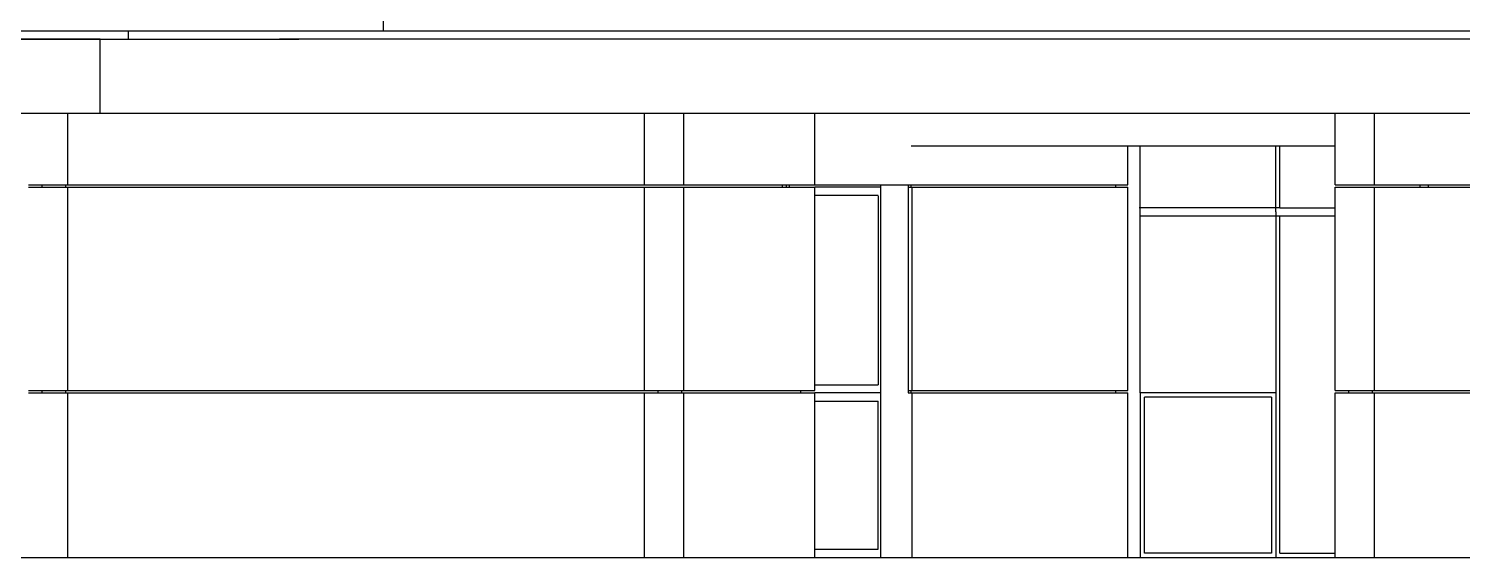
# Model space of a CAD drawing. Header units: metres. Extents: x -54.9 to 38.2, y -3.7 to 17.4.
# Drawn here: x -22.81 to -14.1, y 0 to 3.21 of the extents above; entities that cross this region are included whole.
import ezdxf

# ---------------------------------------------------------------- set-up
doc = ezdxf.new("R2010")
doc.units = ezdxf.units.M
doc.linetypes.add('DASHDOT', pattern=[2, 1.25, -0.25, 0.25, -0.25])
doc.linetypes.add('DASHED', pattern=[0.75, 0.5, -0.25])
doc.layers.add('1', color=7, linetype='DASHED')
doc.layers.add('4', color=7, linetype='DASHDOT')

msp = doc.modelspace()

# ---------------------------------------------------------------- linework, layer by layer
at = {"layer": '1', "color": 1, "linetype": 'CONTINUOUS'}
for p, q in [((-20.656166, 3.2), (-20.656166, 3.92003)), ((-22.204732, 3.2), (-40.359265, 3.2)), ((-38.608757, 3.15), (-21.17097, 3.15)), ((-22.376508, 3.15), (-23.630299, 3.15)), ((3.438902, 3.2), (-23.081795, 3.2)), ((-22.376508, 2.7), (-22.376508, 3.15)), ((-21.956652, 3.2), (-22.204732, 3.2)), ((-22.204732, 3.15), (-22.204732, 3.2)), ((3.478075, 3.15), (-21.287525, 3.15)), ((-40.156673, 2.7), (-21.926401, 2.7)), ((-22.812852, 2.7), (-22.376508, 2.7)), ((-22.573292, 2.265), (-22.573292, 2.7)), ((-21.926401, 2.7), (3.859928, 2.7)), ((-19.071147, 2.7), (-18.825495, 2.7)), ((-19.071147, 2.265), (-19.071147, 2.7)), ((-18.831547, 2.265), (-18.831547, 2.7)), ((-18.037159, 2.265), (-18.037159, 2.7)), ((-14.876678, 2.7), (-14.55548, 2.7)), ((-14.876678, 2.265), (-14.876678, 2.7)), ((-14.637078, 2.265), (-14.637078, 2.7)), ((-14.876678, 2.5), (-17.450729, 2.5)), ((-16.134765, 2.265), (-16.134765, 2.5)), ((-16.05932, 1), (-16.05932, 2.5)), ((-15.236831, 2.1), (-15.236831, 2.5)), ((-15.236831, 2.1), (-15.236831, 2.5)), ((-22.812852, 2.265), (-18.037159, 2.265)), ((-22.728821, 2.25), (-22.728821, 2.265)), ((-22.585124, 2.25), (-22.585124, 2.265)), ((-18.232999, 2.25), (-18.232999, 2.265)), ((-18.209013, 2.25), (-18.209013, 2.265)), ((-18.190959, 2.25), (-18.190959, 2.265)), ((-18.037159, 2.265), (-16.134765, 2.265)), ((-17.636475, 0), (-17.636475, 2.265)), ((-17.468784, 2.265), (-17.468784, 1)), ((-17.450729, 2.25), (-17.450729, 2.265)), ((-16.209897, 2.265), (-16.209897, 2.25)), ((-14.876678, 2.265), (-13.84269, 2.265)), ((-22.812852, 2.25), (-18.037159, 2.25)), ((-22.573297, 1.015), (-22.573297, 2.25)), ((-19.071147, 1.015), (-19.071147, 2.25)), ((-18.831547, 1.015), (-18.831547, 2.25)), ((-18.037159, 1.015), (-18.037159, 2.25)), ((-17.468784, 2.25), (-16.134765, 2.25)), ((-17.444833, 1.015), (-17.444833, 2.25)), ((-16.134765, 1.015), (-16.134765, 2.25)), ((-14.876678, 2.25), (-13.84269, 2.25)), ((-14.876678, 1.015), (-14.876678, 2.25)), ((-14.637078, 1.015), (-14.637078, 2.25)), ((-15.211831, 2.125), (-16.065676, 2.125)), ((-15.236831, 2.1), (-15.236831, 0)), ((-15.211835, 2.075), (-16.05932, 2.075)), ((-22.812852, 1.015), (-18.037159, 1.015)), ((-22.812852, 1), (-18.037159, 1)), ((-22.728821, 1), (-22.728821, 1.015)), ((-22.585124, 1), (-22.585124, 1.015)), ((-22.573292, 0), (-22.573292, 1)), ((-19.071147, 0), (-19.071147, 1)), ((-18.987111, 1), (-18.987111, 1.015)), ((-18.843361, 1), (-18.843361, 1.015)), ((-18.831547, 0), (-18.831547, 1)), ((-18.121181, 1), (-18.121181, 1.015)), ((-18.037159, 0), (-18.037159, 1)), ((-17.468784, 1.015), (-16.134765, 1.015)), ((-17.468784, 1), (-16.134765, 1)), ((-17.450729, 1), (-17.450729, 1.015)), ((-17.444833, 0), (-17.444833, 1)), ((-16.209897, 1.015), (-16.209897, 1)), ((-16.134765, 0), (-16.134765, 1)), ((-16.05932, 1), (-16.05932, 0)), ((-15.236826, 1), (-16.05932, 1)), ((-14.876678, 1.015), (-13.84269, 1.015)), ((-14.876678, 1), (-13.84269, 1)), ((-14.876678, 0), (-14.876678, 1)), ((-14.792642, 1), (-14.792642, 1.015)), ((-14.648892, 1), (-14.648892, 1.015)), ((-14.637078, 0), (-14.637078, 1)), ((-49.557766, 0), (-11.996642, 0))]:
    msp.add_line(p, q, dxfattribs=at)
at = {"layer": '4', "color": 1, "linetype": 'CONTINUOUS'}
for p, q in [((-15.211831, 2.125), (-15.211831, 2.5)), ((-14.361835, 2.265), (-14.361835, 2.25)), ((-14.311831, 2.265), (-14.311831, 2.25)), ((-17.636475, 2.25), (-18.037159, 2.25)), ((-17.651513, 2.2), (-18.037159, 2.2)), ((-17.651513, 2.19904), (-17.651513, 1.05)), ((-15.211831, 2.125), (-14.876678, 2.125)), ((-14.876678, 2.075), (-15.211835, 2.075)), ((-15.211835, 0.025), (-15.211835, 2.075)), ((-18.037159, 1.05), (-17.651513, 1.05)), ((-17.636475, 1), (-18.037159, 1)), ((-15.261826, 0.975), (-16.03432, 0.975)), ((-18.037159, 0.95), (-17.651513, 0.95)), ((-15.211835, 0.025), (-14.876678, 0.025))]:
    msp.add_line(p, q, dxfattribs=at)
for points in [[(-15.261826, 0.975), (-15.261826, 0.025), (-16.03432, 0.025), (-16.03432, 0.975)], [(-18.037159, 0.05), (-17.651513, 0.05), (-17.651513, 0.95)]]:
    msp.add_lwpolyline(points, dxfattribs=at)

doc.saveas('drawing.dxf')
